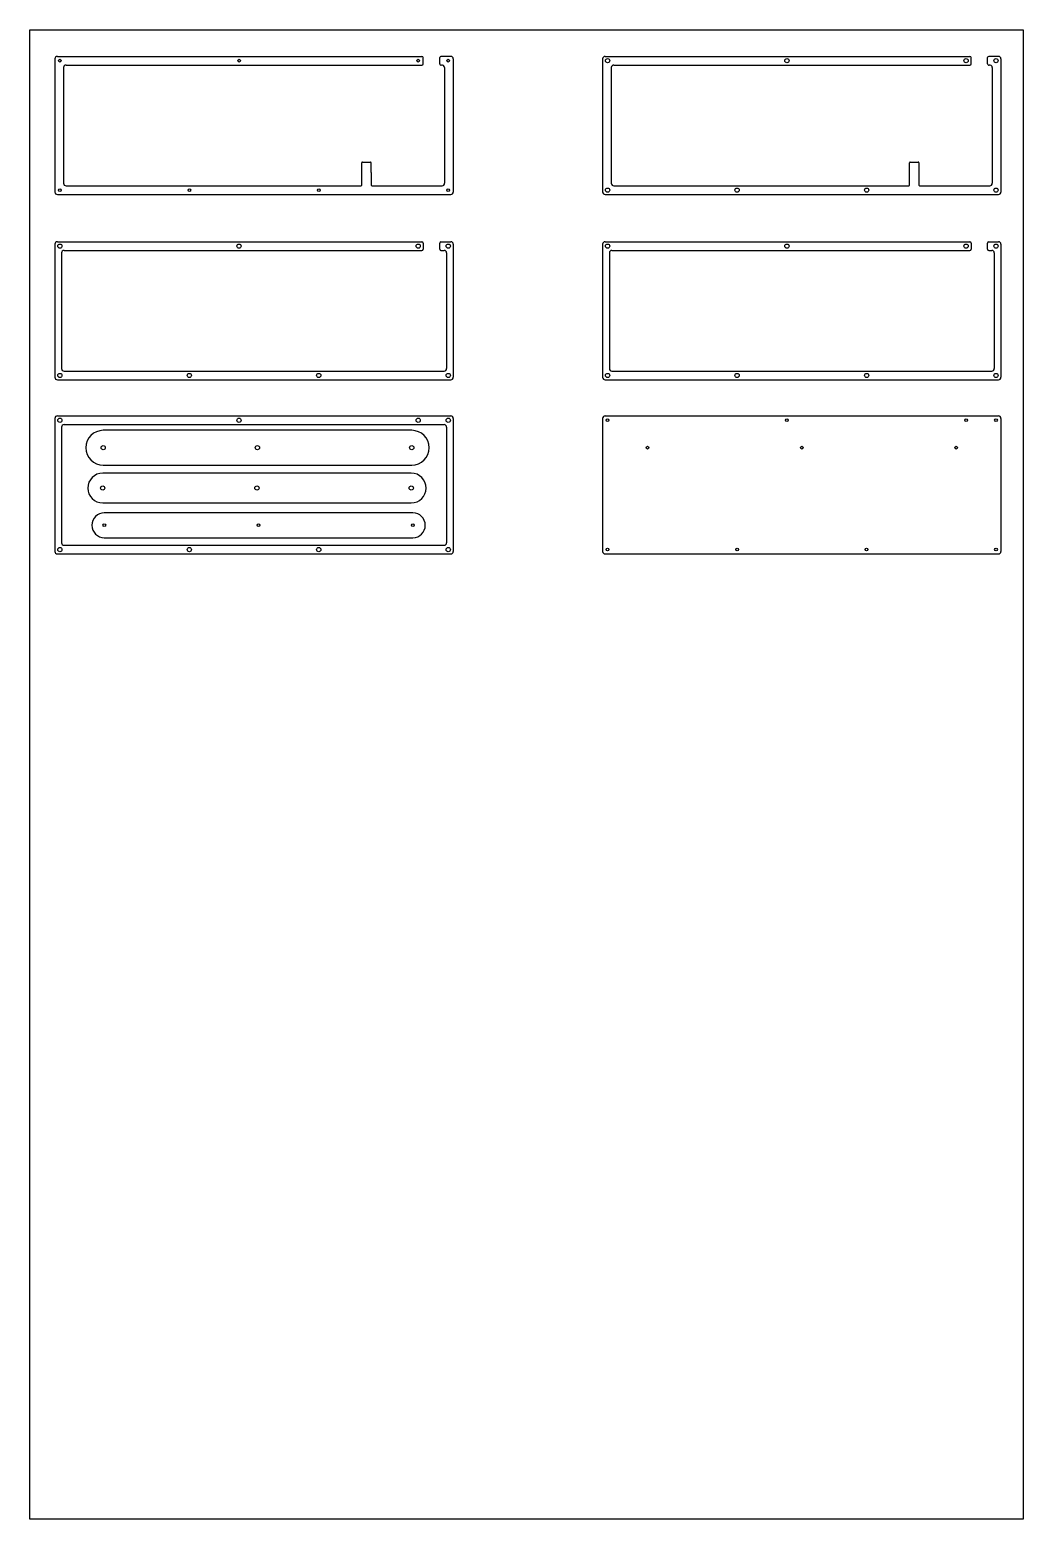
# Model space of a CAD drawing. Header units: millimetres. Extents: x 0 to 800, y 0 to 1200.
import ezdxf

# ---------------------------------------------------------------- set-up
doc = ezdxf.new("R2010")
doc.units = ezdxf.units.MM

msp = doc.modelspace()

# ---------------------------------------------------------------- linework, layer by layer
for p, q in [((0, 0), (0, 1200)), ((0, 1200), (800, 1200)), ((800, 1200), (800, 0)), ((20.2, 1176.6), (20.2, 1069.3)), ((22.2, 1178.6), (315.8, 1178.6)), ((316.8, 1172.6), (316.8, 1177.6)), ((330.1, 1172.5), (330.1, 1177.6)), ((339, 1178.6), (331.1, 1178.6)), ((341, 1176.6), (341, 1069.3)), ((461.3, 1176.6), (461.3, 1069.3)), ((463.3, 1178.6), (757, 1178.6)), ((758, 1172.6), (758, 1177.6)), ((771.3, 1172.5), (771.3, 1177.6)), ((780.1, 1178.6), (772.3, 1178.6)), ((782.1, 1176.6), (782.1, 1069.3)), ((27.2, 1169.6), (27.2, 1076.3)), ((29.2, 1171.6), (315.8, 1171.6)), ((334, 1169.6), (334, 1076.3)), ((468.3, 1169.6), (468.3, 1076.3)), ((470.3, 1171.6), (757, 1171.6)), ((775.1, 1169.6), (775.1, 1076.3)), ((267.3, 1074.8), (267.3, 1092.9)), ((267.8, 1093.4), (274.4, 1093.4)), ((274.9, 1084.9), (274.9, 1092.9)), ((708.5, 1074.8), (708.5, 1092.9)), ((708.5, 1074.8), (708.5, 1092.9)), ((709, 1093.4), (715.5, 1093.4)), ((709, 1093.4), (715.5, 1093.4)), ((716, 1092.9), (716, 1074.8)), ((274.9, 1084.9), (274.9, 1074.8)), ((29.2, 1074.3), (266.8, 1074.3)), ((275.4, 1074.3), (332, 1074.3)), ((470.3, 1074.3), (708, 1074.3)), ((716.5, 1074.3), (773.1, 1074.3)), ((22.2, 1067.3), (339, 1067.3)), ((463.3, 1067.3), (780.1, 1067.3)), ((20.2, 1027.2), (20.2, 920)), ((22.2, 1029.2), (315.8, 1029.2)), ((25.6, 1020.2), (25.6, 927)), ((27.6, 1022.2), (315.8, 1022.2)), ((316.8, 1028.2), (316.8, 1023.2)), ((330.1, 1023.2), (330.1, 1028.2)), ((331.1, 1029.2), (339, 1029.2)), ((331.1, 1022.2), (333.6, 1022.2)), ((335.6, 1020.2), (335.6, 927)), ((341, 1027.2), (341, 920)), ((461.3, 1027.2), (461.3, 920)), ((463.3, 1029.2), (757, 1029.2)), ((466.8, 1020.2), (466.8, 927)), ((468.8, 1022.2), (757, 1022.2)), ((758, 1028.2), (758, 1023.2)), ((771.3, 1023.2), (771.3, 1028.2)), ((772.3, 1029.2), (780.1, 1029.2)), ((772.3, 1022.2), (774.7, 1022.2)), ((776.7, 1020.2), (776.7, 927)), ((782.1, 1027.2), (782.1, 920)), ((27.6, 925), (333.6, 925)), ((468.8, 925), (774.7, 925)), ((22.2, 918), (339, 918)), ((463.3, 918), (780.1, 918)), ((22.2, 888.9), (331.1, 888.9)), ((331.1, 888.9), (339, 888.9)), ((463.3, 888.9), (780.1, 888.9)), ((20.2, 886.9), (20.2, 779.7)), ((25.6, 879.9), (25.6, 786.7)), ((27.6, 881.9), (331.1, 881.9)), ((307.6, 877.3), (59.1, 877.3)), ((331.1, 881.9), (333.6, 881.9)), ((335.6, 879.9), (335.6, 786.7)), ((341, 886.9), (341, 779.7)), ((461.3, 886.9), (461.3, 779.7)), ((782.1, 886.9), (782.1, 779.7)), ((307.2, 842.8), (58.7, 842.8)), ((59.1, 849.3), (307.6, 849.3)), ((58.7, 818.8), (307.2, 818.8)), ((308.5, 810.8), (60, 810.8)), ((27.6, 784.7), (333.6, 784.7)), ((60, 790.8), (308.5, 790.8)), ((22.2, 777.7), (339, 777.7)), ((463.3, 777.7), (780.1, 777.7)), ((800, 0), (0, 0))]:
    msp.add_line(p, q)
for centre, radius in [((24.2, 1175.1), 1.1), ((168.5, 1175.1), 1.1), ((312.8, 1175.1), 1.1), ((337, 1175.1), 1.1), ((465.3, 1175.1), 1.7), ((609.7, 1175.1), 1.7), ((754, 1175.1), 1.7), ((778.1, 1175.1), 1.7), ((24.2, 1070.8), 1.1), ((128.5, 1070.8), 1.1), ((232.7, 1070.8), 1.1), ((337, 1070.8), 1.1), ((465.3, 1070.8), 1.7), ((569.6, 1070.8), 1.7), ((673.9, 1070.8), 1.7), ((778.1, 1070.8), 1.7), ((24.2, 1025.7), 1.7), ((168.5, 1025.7), 1.7), ((312.8, 1025.7), 1.7), ((337, 1025.7), 1.7), ((465.3, 1025.7), 1.7), ((609.7, 1025.7), 1.7), ((754, 1025.7), 1.7), ((778.1, 1025.7), 1.7), ((24.2, 921.5), 1.7), ((128.5, 921.5), 1.7), ((232.7, 921.5), 1.7), ((337, 921.5), 1.7), ((465.3, 921.5), 1.7), ((569.6, 921.5), 1.7), ((673.9, 921.5), 1.7), ((778.1, 921.5), 1.7), ((24.2, 885.4), 1.7), ((168.5, 885.4), 1.7), ((312.8, 885.4), 1.7), ((337, 885.4), 1.7), ((465.3, 885.4), 1.1), ((609.7, 885.4), 1.1), ((754, 885.4), 1.1), ((778.1, 885.4), 1.1), ((59.1, 863.3), 1.7), ((183.3, 863.3), 1.7), ((307.6, 863.3), 1.7), ((497.5, 863.3), 1.1), ((621.7, 863.3), 1.1), ((746, 863.3), 1.1), ((58.7, 830.8), 1.7), ((182.9, 830.8), 1.7), ((307.2, 830.8), 1.7), ((60, 800.8), 1.1), ((184.2, 800.8), 1.1), ((308.5, 800.8), 1.1), ((24.2, 781.2), 1.7), ((128.5, 781.2), 1.7), ((232.7, 781.2), 1.7), ((337, 781.2), 1.7), ((465.3, 781.2), 1.1), ((569.6, 781.2), 1.1), ((673.9, 781.2), 1.1), ((778.1, 781.2), 1.1)]:
    msp.add_circle(centre, radius)
for centre, radius, start, end in [((22.2, 1176.6), 2, 90, 180), ((315.8, 1177.6), 1, 0, 90), ((331.1, 1177.6), 1, 90, 180), ((339, 1176.6), 2, 0, 90), ((463.3, 1176.6), 2, 90, 180), ((757, 1177.6), 1, 0, 90), ((772.3, 1177.6), 1, 90, 180), ((780.1, 1176.6), 2, 0, 90), ((29.2, 1169.6), 2, 90, 180), ((315.8, 1172.6), 1, 270, 0), ((331.1, 1172.5), 1, 180, 287.0008), ((332, 1169.6), 2, 0, 107.0008), ((470.3, 1169.6), 2, 90, 180), ((757, 1172.6), 1, 270, 0), ((772.3, 1172.5), 1, 180, 287.0008), ((773.1, 1169.6), 2, 0, 107.0008), ((267.8, 1092.9), 0.5, 90, 180), ((274.4, 1092.9), 0.5, 0, 90), ((709, 1092.9), 0.5, 90, 180), ((709, 1092.9), 0.5, 90, 180), ((715.5, 1092.9), 0.5, 0, 90), ((22.2, 1069.3), 2, 180, 270), ((29.2, 1076.3), 2, 180, 270), ((266.8, 1074.8), 0.5, 270, 0), ((275.4, 1074.8), 0.5, 180, 270), ((332, 1076.3), 2, 270, 0), ((339, 1069.3), 2, 270, 0), ((463.3, 1069.3), 2, 180, 270), ((470.3, 1076.3), 2, 180, 270), ((708, 1074.8), 0.5, 270, 0), ((716.5, 1074.8), 0.5, 180, 270), ((773.1, 1076.3), 2, 270, 0), ((780.1, 1069.3), 2, 270, 0), ((22.2, 1027.2), 2, 90, 180), ((27.6, 1020.2), 2, 90, 180), ((315.8, 1028.2), 1, 0, 90), ((315.8, 1023.2), 1, 270, 0), ((331.1, 1028.2), 1, 90, 180), ((331.1, 1023.2), 1, 180, 270), ((333.6, 1020.2), 2, 0, 90), ((339, 1027.2), 2, 0, 90), ((463.3, 1027.2), 2, 90, 180), ((468.8, 1020.2), 2, 90, 180), ((757, 1028.2), 1, 0, 90), ((757, 1023.2), 1, 270, 0), ((772.3, 1028.2), 1, 90, 180), ((772.3, 1023.2), 1, 180, 270), ((774.7, 1020.2), 2, 0, 90), ((780.1, 1027.2), 2, 0, 90), ((27.6, 927), 2, 180, 270), ((333.6, 927), 2, 270, 0), ((468.8, 927), 2, 180, 270), ((774.7, 927), 2, 270, 0), ((22.2, 920), 2, 180, 270), ((339, 920), 2, 270, 0), ((463.3, 920), 2, 180, 270), ((780.1, 920), 2, 270, 0), ((22.2, 886.9), 2, 90, 180), ((339, 886.9), 2, 0, 90), ((463.3, 886.9), 2, 90, 180), ((780.1, 886.9), 2, 0, 90), ((27.6, 879.9), 2, 90, 180), ((59.1, 863.3), 14, 90, 270), ((307.6, 863.3), 14, 270, 90), ((333.6, 879.9), 2, 0, 90), ((58.7, 830.8), 12, 90, 270), ((307.2, 830.8), 12, 270, 90), ((60, 800.8), 10, 90, 270), ((308.5, 800.8), 10, 270, 90), ((27.6, 786.7), 2, 180, 270), ((333.6, 786.7), 2, 270, 0), ((22.2, 779.7), 2, 180, 270), ((339, 779.7), 2, 270, 0), ((463.3, 779.7), 2, 180, 270), ((780.1, 779.7), 2, 270, 0)]:
    msp.add_arc(centre, radius, start, end)

doc.saveas('drawing.dxf')
